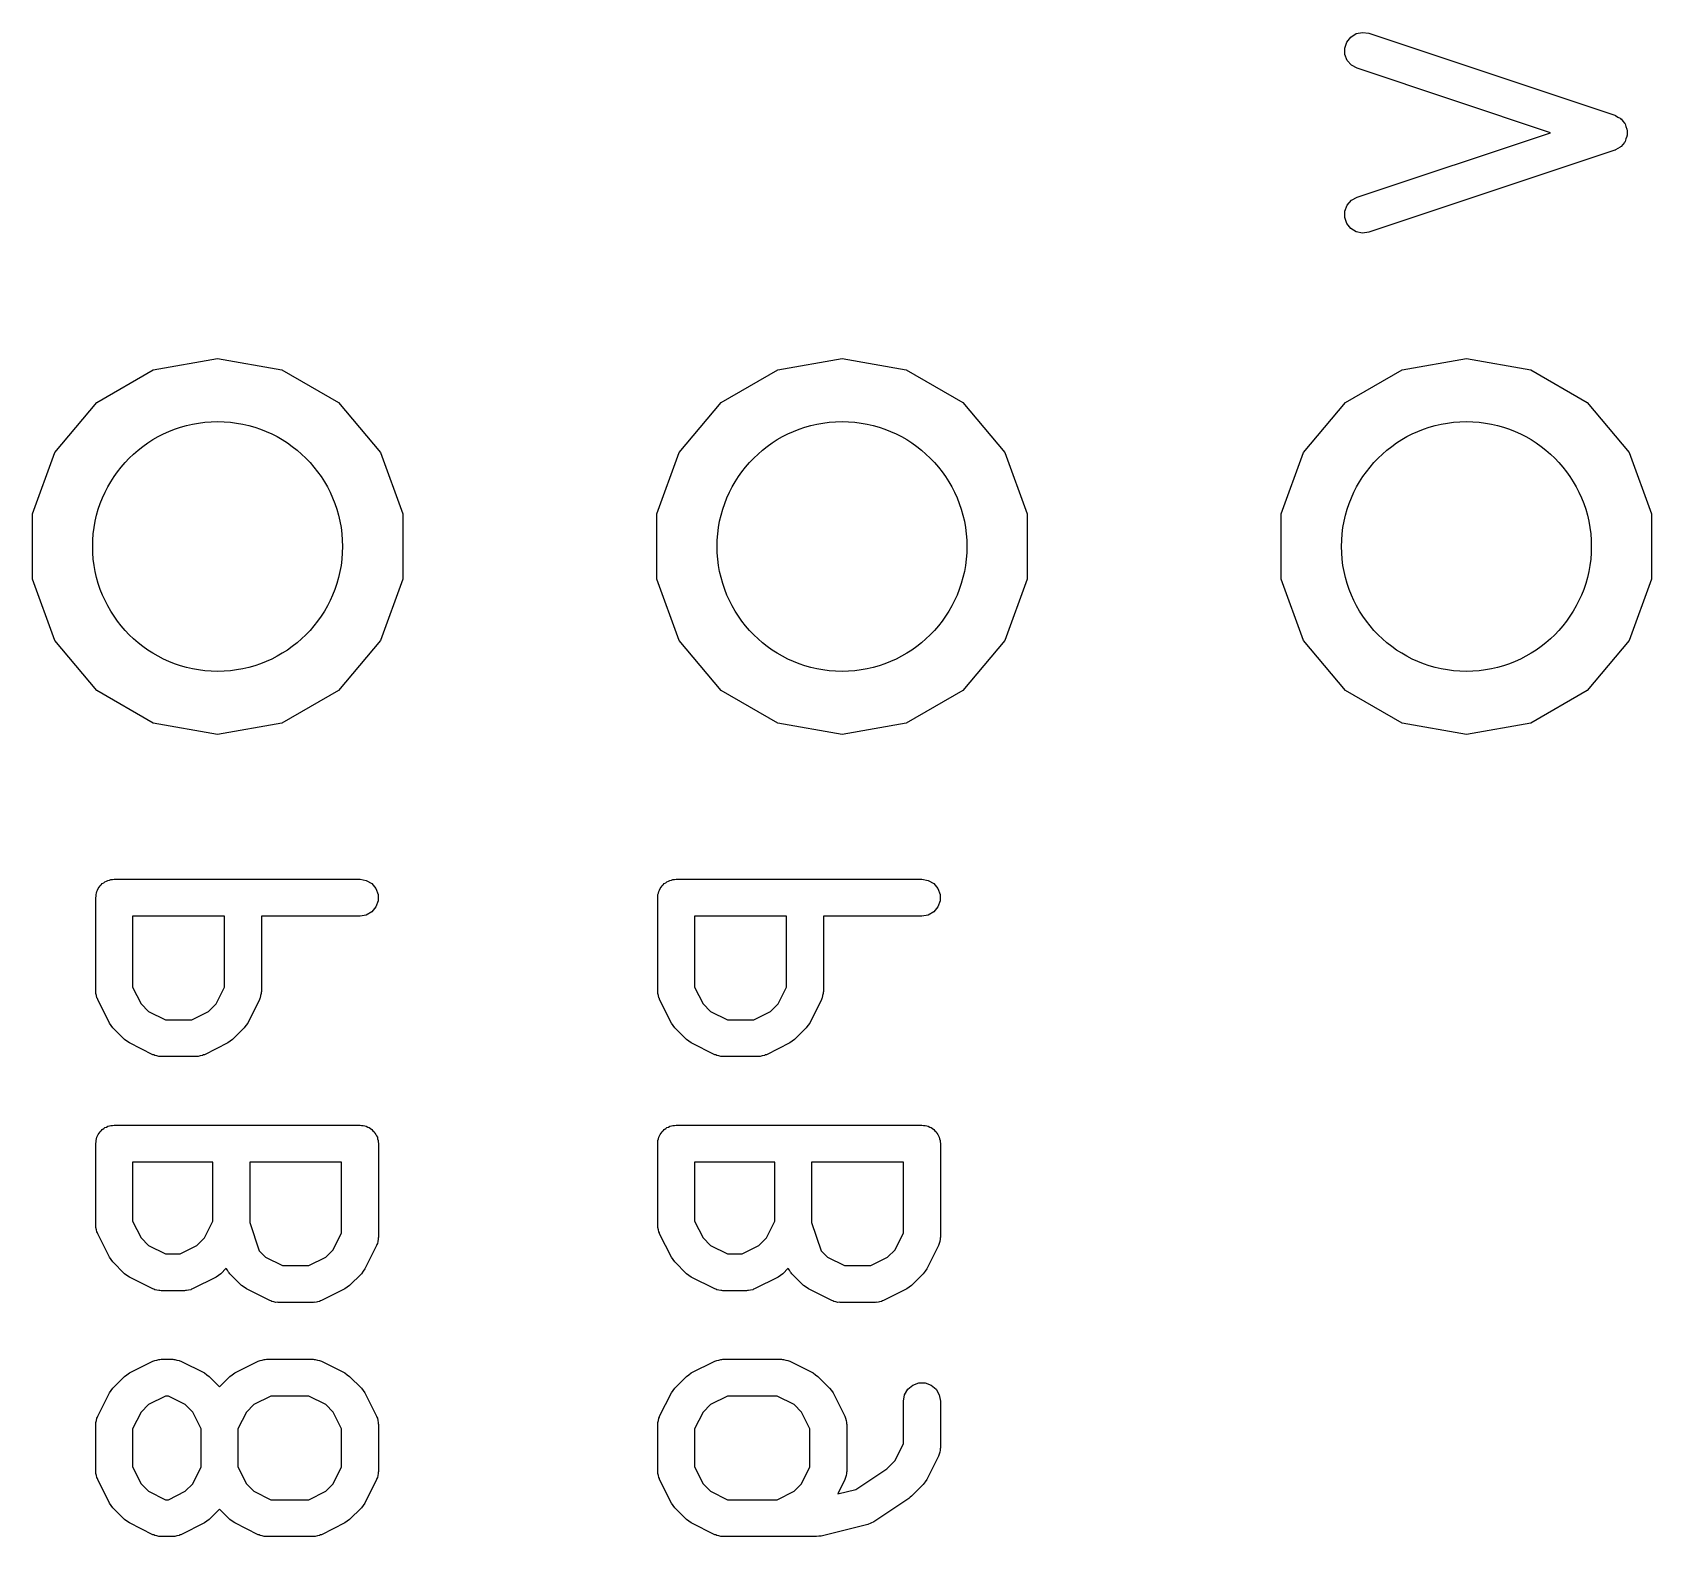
# Model space of a CAD drawing. Extents: x 25 to 326, y -201 to -21.
# Drawn here: x 67.83 to 74.41, y -37.04 to -30.93 of the extents above; entities that cross this region are included whole.
import ezdxf

# ---------------------------------------------------------------- set-up
doc = ezdxf.new("R2010")
doc.units = 0
doc.header["$MEASUREMENT"] = 0
doc.layers.add('BLACK', color=7, linetype='CONTINUOUS')

msp = doc.modelspace()

# ---------------------------------------------------------------- linework, layer by layer
at = {"layer": 'Black'}
for p, q in [((73.1734, -30.9651), (73.1896, -30.9447)), ((73.1896, -30.9447), (73.2118, -30.9311)), ((73.2118, -30.9311), (73.2373, -30.9259)), ((73.2373, -30.9259), (73.2631, -30.9297)), ((73.2631, -30.9297), (74.2631, -31.263)), ((73.1652, -30.9899), (73.1734, -30.9651)), ((73.1659, -31.0159), (73.1652, -30.9899)), ((73.1755, -31.0401), (73.1659, -31.0159)), ((73.1928, -31.0596), (73.1755, -31.0401)), ((73.2157, -31.072), (73.1928, -31.0596)), ((74.0022, -31.3342), (73.2157, -31.072)), ((74.2631, -31.263), (74.2649, -31.264)), ((74.2649, -31.264), (74.2669, -31.2644)), ((74.2669, -31.2644), (74.2763, -31.2702)), ((74.2763, -31.2702), (74.286, -31.2754)), ((74.286, -31.2754), (74.2874, -31.277)), ((74.2874, -31.277), (74.2891, -31.2781)), ((74.2891, -31.2781), (74.296, -31.2867)), ((73.2157, -31.5964), (74.0022, -31.3342)), ((74.296, -31.2867), (74.3033, -31.2949)), ((74.3033, -31.2949), (74.304, -31.2969)), ((74.304, -31.2969), (74.3053, -31.2985)), ((74.3053, -31.2985), (74.3088, -31.3089)), ((74.3088, -31.3089), (74.3129, -31.3192)), ((74.3129, -31.3492), (74.3088, -31.3595)), ((74.3129, -31.3192), (74.3129, -31.3212)), ((74.3129, -31.3212), (74.3136, -31.3232)), ((74.3136, -31.3452), (74.3129, -31.3472)), ((74.3129, -31.3472), (74.3129, -31.3492)), ((74.3136, -31.3232), (74.3133, -31.3342)), ((74.3133, -31.3342), (74.3136, -31.3452)), ((74.2631, -31.4053), (73.2631, -31.7387)), ((74.2649, -31.4044), (74.2631, -31.4053)), ((74.2669, -31.4039), (74.2649, -31.4044)), ((74.2763, -31.3982), (74.2669, -31.4039)), ((74.286, -31.3929), (74.2763, -31.3982)), ((74.2874, -31.3914), (74.286, -31.3929)), ((74.2891, -31.3903), (74.2874, -31.3914)), ((74.296, -31.3817), (74.2891, -31.3903)), ((74.3033, -31.3734), (74.296, -31.3817)), ((74.304, -31.3715), (74.3033, -31.3734)), ((74.3053, -31.3699), (74.304, -31.3715)), ((74.3088, -31.3595), (74.3053, -31.3699)), ((73.1755, -31.6283), (73.1928, -31.6088)), ((73.1928, -31.6088), (73.2157, -31.5964)), ((73.1652, -31.6785), (73.1659, -31.6525)), ((73.1734, -31.7032), (73.1652, -31.6785)), ((73.1659, -31.6525), (73.1755, -31.6283)), ((73.1896, -31.7236), (73.1734, -31.7032)), ((73.2118, -31.7373), (73.1896, -31.7236)), ((73.2373, -31.7425), (73.2118, -31.7373)), ((73.2631, -31.7387), (73.2373, -31.7425)), ((68.3184, -32.2982), (68.58, -32.2521)), ((68.58, -32.2521), (68.8416, -32.2982)), ((70.8584, -32.2982), (71.12, -32.2521)), ((71.12, -32.2521), (71.3816, -32.2982)), ((73.3984, -32.2982), (73.66, -32.2521)), ((73.66, -32.2521), (73.9216, -32.2982)), ((68.0883, -32.431), (68.3184, -32.2982)), ((68.8416, -32.2982), (69.0717, -32.431)), ((70.6283, -32.431), (70.8584, -32.2982)), ((71.3816, -32.2982), (71.6117, -32.431)), ((73.1683, -32.431), (73.3984, -32.2982)), ((73.9216, -32.2982), (74.1517, -32.431)), ((67.9176, -32.6345), (68.0883, -32.431)), ((69.0717, -32.431), (69.2424, -32.6345)), ((70.4576, -32.6345), (70.6283, -32.431)), ((71.6117, -32.431), (71.7824, -32.6345)), ((72.9976, -32.6345), (73.1683, -32.431)), ((74.1517, -32.431), (74.3224, -32.6345)), ((67.8267, -32.8842), (67.9176, -32.6345)), ((69.2424, -32.6345), (69.3333, -32.8842)), ((70.3667, -32.8842), (70.4576, -32.6345)), ((71.7824, -32.6345), (71.8733, -32.8842)), ((72.9067, -32.8842), (72.9976, -32.6345)), ((74.3224, -32.6345), (74.4133, -32.8842)), ((67.8267, -33.1498), (67.8267, -32.8842)), ((69.3333, -32.8842), (69.3333, -33.1498)), ((70.3667, -33.1498), (70.3667, -32.8842)), ((71.8733, -32.8842), (71.8733, -33.1498)), ((72.9067, -33.1498), (72.9067, -32.8842)), ((74.4133, -32.8842), (74.4133, -33.1498)), ((67.9176, -33.3995), (67.8267, -33.1498)), ((69.3333, -33.1498), (69.2424, -33.3995)), ((70.4576, -33.3995), (70.3667, -33.1498)), ((71.8733, -33.1498), (71.7824, -33.3995)), ((72.9976, -33.3995), (72.9067, -33.1498)), ((74.4133, -33.1498), (74.3224, -33.3995)), ((68.0883, -33.603), (67.9176, -33.3995)), ((69.2424, -33.3995), (69.0717, -33.603)), ((70.6283, -33.603), (70.4576, -33.3995)), ((71.7824, -33.3995), (71.6117, -33.603)), ((73.1683, -33.603), (72.9976, -33.3995)), ((74.3224, -33.3995), (74.1517, -33.603)), ((68.3184, -33.7358), (68.0883, -33.603)), ((69.0717, -33.603), (68.8416, -33.7358)), ((70.8584, -33.7358), (70.6283, -33.603)), ((71.6117, -33.603), (71.3816, -33.7358)), ((73.3984, -33.7358), (73.1683, -33.603)), ((74.1517, -33.603), (73.9216, -33.7358)), ((68.58, -33.7819), (68.3184, -33.7358)), ((68.8416, -33.7358), (68.58, -33.7819)), ((71.12, -33.7819), (70.8584, -33.7358)), ((71.3816, -33.7358), (71.12, -33.7819)), ((73.66, -33.7819), (73.3984, -33.7358)), ((73.9216, -33.7358), (73.66, -33.7819)), ((68.1169, -34.3852), (68.1219, -34.381)), ((68.1219, -34.381), (68.128, -34.3787)), ((68.128, -34.3787), (68.1337, -34.3754)), ((68.1337, -34.3754), (68.1402, -34.3743)), ((68.1402, -34.3743), (68.1464, -34.372)), ((68.1464, -34.372), (68.1529, -34.372)), ((68.1529, -34.372), (68.1594, -34.3709)), ((68.1594, -34.3709), (69.1594, -34.3709)), ((69.1594, -34.3709), (69.185, -34.3754)), ((69.185, -34.3754), (69.2076, -34.3885)), ((70.4029, -34.3852), (70.4079, -34.381)), ((70.4079, -34.381), (70.414, -34.3787)), ((70.414, -34.3787), (70.4197, -34.3754)), ((70.4197, -34.3754), (70.4262, -34.3743)), ((70.4262, -34.3743), (70.4324, -34.372)), ((70.4324, -34.372), (70.4389, -34.372)), ((70.4389, -34.372), (70.4454, -34.3709)), ((70.4454, -34.3709), (71.4454, -34.3709)), ((71.4454, -34.3709), (71.471, -34.3754)), ((71.471, -34.3754), (71.4936, -34.3885)), ((68.0844, -34.4459), (68.0855, -34.4394)), ((68.0844, -34.8269), (68.0844, -34.4459)), ((68.0855, -34.4329), (68.0878, -34.4267)), ((68.0855, -34.4394), (68.0855, -34.4329)), ((68.0878, -34.4267), (68.0889, -34.4203)), ((68.0889, -34.4203), (68.0922, -34.4146)), ((68.0922, -34.4146), (68.0944, -34.4084)), ((68.0944, -34.4084), (68.0986, -34.4034)), ((68.0986, -34.4034), (68.1019, -34.3977)), ((68.1019, -34.3977), (68.107, -34.3935)), ((68.107, -34.3935), (68.1112, -34.3885)), ((68.1112, -34.3885), (68.1169, -34.3852)), ((69.2076, -34.3885), (69.2243, -34.4084)), ((69.2243, -34.4084), (69.2332, -34.4329)), ((69.2332, -34.4329), (69.2332, -34.4589)), ((70.3704, -34.4459), (70.3715, -34.4394)), ((70.3704, -34.8269), (70.3704, -34.4459)), ((70.3715, -34.4329), (70.3738, -34.4267)), ((70.3715, -34.4394), (70.3715, -34.4329)), ((70.3738, -34.4267), (70.3749, -34.4203)), ((70.3749, -34.4203), (70.3782, -34.4146)), ((70.3782, -34.4146), (70.3804, -34.4084)), ((70.3804, -34.4084), (70.3846, -34.4034)), ((70.3846, -34.4034), (70.3879, -34.3977)), ((70.3879, -34.3977), (70.393, -34.3935)), ((70.393, -34.3935), (70.3972, -34.3885)), ((70.3972, -34.3885), (70.4029, -34.3852)), ((71.4936, -34.3885), (71.5103, -34.4084)), ((71.5103, -34.4084), (71.5192, -34.4329)), ((71.5192, -34.4329), (71.5192, -34.4589)), ((69.2076, -34.5034), (69.185, -34.5164)), ((69.2243, -34.4834), (69.2076, -34.5034)), ((69.2332, -34.4589), (69.2243, -34.4834)), ((71.4936, -34.5034), (71.471, -34.5164)), ((71.5103, -34.4834), (71.4936, -34.5034)), ((71.5192, -34.4589), (71.5103, -34.4834)), ((68.2344, -34.5209), (68.2344, -34.8092)), ((68.6082, -34.5209), (68.2344, -34.5209)), ((68.6082, -34.8092), (68.6082, -34.5209)), ((69.1594, -34.5209), (68.7582, -34.5209)), ((68.7582, -34.5209), (68.7582, -34.8269)), ((69.185, -34.5164), (69.1594, -34.5209)), ((70.5204, -34.5209), (70.5204, -34.8092)), ((70.8942, -34.5209), (70.5204, -34.5209)), ((70.8942, -34.8092), (70.8942, -34.5209)), ((71.4454, -34.5209), (71.0442, -34.5209)), ((71.0442, -34.5209), (71.0442, -34.8269)), ((71.471, -34.5164), (71.4454, -34.5209)), ((68.0851, -34.8311), (68.0844, -34.8269)), ((68.0849, -34.8354), (68.0851, -34.8311)), ((68.0874, -34.8439), (68.0849, -34.8354)), ((68.2344, -34.8092), (68.2686, -34.8777)), ((68.5739, -34.8777), (68.6082, -34.8092)), ((68.7577, -34.8354), (68.7552, -34.8439)), ((68.7582, -34.8269), (68.7574, -34.8311)), ((68.7574, -34.8311), (68.7577, -34.8354)), ((70.3711, -34.8311), (70.3704, -34.8269)), ((70.3709, -34.8354), (70.3711, -34.8311)), ((70.3734, -34.8439), (70.3709, -34.8354)), ((70.5204, -34.8092), (70.5546, -34.8777)), ((70.8599, -34.8777), (70.8942, -34.8092)), ((71.0437, -34.8354), (71.0412, -34.8439)), ((71.0442, -34.8269), (71.0434, -34.8311)), ((71.0434, -34.8311), (71.0437, -34.8354)), ((68.0889, -34.8525), (68.0874, -34.8439)), ((68.0911, -34.8563), (68.0889, -34.8525)), ((68.0923, -34.8604), (68.0911, -34.8563)), ((68.1399, -34.9556), (68.0923, -34.8604)), ((68.2686, -34.8777), (68.299, -34.9081)), ((68.299, -34.9081), (68.3676, -34.9423)), ((68.475, -34.9423), (68.5435, -34.9081)), ((68.5435, -34.9081), (68.5739, -34.8777)), ((68.7503, -34.8604), (68.7027, -34.9556)), ((68.7515, -34.8563), (68.7503, -34.8604)), ((68.7537, -34.8525), (68.7515, -34.8563)), ((68.7552, -34.8439), (68.7537, -34.8525)), ((70.3749, -34.8525), (70.3734, -34.8439)), ((70.3771, -34.8563), (70.3749, -34.8525)), ((70.3783, -34.8604), (70.3771, -34.8563)), ((70.4259, -34.9556), (70.3783, -34.8604)), ((70.5546, -34.8777), (70.585, -34.9081)), ((70.585, -34.9081), (70.6536, -34.9423)), ((70.761, -34.9423), (70.8295, -34.9081)), ((70.8295, -34.9081), (70.8599, -34.8777)), ((71.0363, -34.8604), (70.9887, -34.9556)), ((71.0375, -34.8563), (71.0363, -34.8604)), ((71.0397, -34.8525), (71.0375, -34.8563)), ((71.0412, -34.8439), (71.0397, -34.8525)), ((68.1471, -34.9653), (68.1399, -34.9556)), ((68.154, -34.9751), (68.1471, -34.9653)), ((68.3676, -34.9423), (68.475, -34.9423)), ((68.6955, -34.9653), (68.6886, -34.9751)), ((68.7027, -34.9556), (68.6955, -34.9653)), ((70.4331, -34.9653), (70.4259, -34.9556)), ((70.44, -34.9751), (70.4331, -34.9653)), ((70.6536, -34.9423), (70.761, -34.9423)), ((70.9815, -34.9653), (70.9746, -34.9751)), ((70.9887, -34.9556), (70.9815, -34.9653)), ((68.2016, -35.0227), (68.154, -34.9751)), ((68.2114, -35.0296), (68.2016, -35.0227)), ((68.2211, -35.0368), (68.2114, -35.0296)), ((68.3163, -35.0844), (68.2211, -35.0368)), ((68.6215, -35.0368), (68.5263, -35.0844)), ((68.6312, -35.0296), (68.6215, -35.0368)), ((68.641, -35.0227), (68.6312, -35.0296)), ((68.6886, -34.9751), (68.641, -35.0227)), ((70.4876, -35.0227), (70.44, -34.9751)), ((70.4974, -35.0296), (70.4876, -35.0227)), ((70.5071, -35.0368), (70.4974, -35.0296)), ((70.6023, -35.0844), (70.5071, -35.0368)), ((70.9075, -35.0368), (70.8123, -35.0844)), ((70.9172, -35.0296), (70.9075, -35.0368)), ((70.927, -35.0227), (70.9172, -35.0296)), ((70.9746, -34.9751), (70.927, -35.0227)), ((68.3205, -35.0856), (68.3163, -35.0844)), ((68.3242, -35.0878), (68.3205, -35.0856)), ((68.3329, -35.0893), (68.3242, -35.0878)), ((68.3413, -35.0918), (68.3329, -35.0893)), ((68.3456, -35.0916), (68.3413, -35.0918)), ((68.3499, -35.0923), (68.3456, -35.0916)), ((68.4927, -35.0923), (68.3499, -35.0923)), ((68.497, -35.0916), (68.4927, -35.0923)), ((68.5013, -35.0918), (68.497, -35.0916)), ((68.5097, -35.0893), (68.5013, -35.0918)), ((68.5184, -35.0878), (68.5097, -35.0893)), ((68.5221, -35.0856), (68.5184, -35.0878)), ((68.5263, -35.0844), (68.5221, -35.0856)), ((70.6065, -35.0856), (70.6023, -35.0844)), ((70.6102, -35.0878), (70.6065, -35.0856)), ((70.6189, -35.0893), (70.6102, -35.0878)), ((70.6273, -35.0918), (70.6189, -35.0893)), ((70.6316, -35.0916), (70.6273, -35.0918)), ((70.6359, -35.0923), (70.6316, -35.0916)), ((70.7787, -35.0923), (70.6359, -35.0923)), ((70.783, -35.0916), (70.7787, -35.0923)), ((70.7873, -35.0918), (70.783, -35.0916)), ((70.7957, -35.0893), (70.7873, -35.0918)), ((70.8044, -35.0878), (70.7957, -35.0893)), ((70.8081, -35.0856), (70.8044, -35.0878)), ((70.8123, -35.0844), (70.8081, -35.0856)), ((68.0855, -35.4329), (68.0878, -35.4267)), ((68.0855, -35.4394), (68.0855, -35.4329)), ((68.0878, -35.4267), (68.0889, -35.4203)), ((68.0889, -35.4203), (68.0922, -35.4146)), ((68.0922, -35.4146), (68.0944, -35.4084)), ((68.0944, -35.4084), (68.0986, -35.4034)), ((68.0986, -35.4034), (68.1019, -35.3977)), ((68.1019, -35.3977), (68.107, -35.3935)), ((68.107, -35.3935), (68.1112, -35.3885)), ((68.1112, -35.3885), (68.1169, -35.3852)), ((68.1169, -35.3852), (68.1219, -35.381)), ((68.1219, -35.381), (68.128, -35.3787)), ((68.128, -35.3787), (68.1337, -35.3754)), ((68.1337, -35.3754), (68.1402, -35.3743)), ((68.1402, -35.3743), (68.1464, -35.372)), ((68.1464, -35.372), (68.1529, -35.372)), ((68.1529, -35.372), (68.1594, -35.3709)), ((68.1594, -35.3709), (69.1594, -35.3709)), ((69.1594, -35.3709), (69.1658, -35.372)), ((69.1658, -35.372), (69.1724, -35.372)), ((69.1724, -35.372), (69.1786, -35.3743)), ((69.1786, -35.3743), (69.185, -35.3754)), ((69.185, -35.3754), (69.1907, -35.3787)), ((69.1907, -35.3787), (69.1969, -35.381)), ((69.1969, -35.381), (69.2019, -35.3852)), ((69.2019, -35.3852), (69.2076, -35.3885)), ((69.2076, -35.3885), (69.2118, -35.3935)), ((69.2118, -35.3935), (69.2168, -35.3977)), ((69.2168, -35.3977), (69.2201, -35.4034)), ((69.2201, -35.4034), (69.2243, -35.4084)), ((69.2243, -35.4084), (69.2266, -35.4146)), ((69.2266, -35.4146), (69.2299, -35.4203)), ((69.2299, -35.4203), (69.231, -35.4267)), ((69.231, -35.4267), (69.2332, -35.4329)), ((69.2332, -35.4329), (69.2332, -35.4394)), ((70.3715, -35.4329), (70.3738, -35.4267)), ((70.3715, -35.4394), (70.3715, -35.4329)), ((70.3738, -35.4267), (70.3749, -35.4203)), ((70.3749, -35.4203), (70.3782, -35.4146)), ((70.3782, -35.4146), (70.3804, -35.4084)), ((70.3804, -35.4084), (70.3846, -35.4034)), ((70.3846, -35.4034), (70.3879, -35.3977)), ((70.3879, -35.3977), (70.393, -35.3935)), ((70.393, -35.3935), (70.3972, -35.3885)), ((70.3972, -35.3885), (70.4029, -35.3852)), ((70.4029, -35.3852), (70.4079, -35.381)), ((70.4079, -35.381), (70.414, -35.3787)), ((70.414, -35.3787), (70.4197, -35.3754)), ((70.4197, -35.3754), (70.4262, -35.3743)), ((70.4262, -35.3743), (70.4324, -35.372)), ((70.4324, -35.372), (70.4389, -35.372)), ((70.4389, -35.372), (70.4454, -35.3709)), ((70.4454, -35.3709), (71.4454, -35.3709)), ((71.4454, -35.3709), (71.4518, -35.372)), ((71.4518, -35.372), (71.4584, -35.372)), ((71.4584, -35.372), (71.4646, -35.3743)), ((71.4646, -35.3743), (71.471, -35.3754)), ((71.471, -35.3754), (71.4767, -35.3787)), ((71.4767, -35.3787), (71.4829, -35.381)), ((71.4829, -35.381), (71.4879, -35.3852)), ((71.4879, -35.3852), (71.4936, -35.3885)), ((71.4936, -35.3885), (71.4978, -35.3935)), ((71.4978, -35.3935), (71.5028, -35.3977)), ((71.5028, -35.3977), (71.5061, -35.4034)), ((71.5061, -35.4034), (71.5103, -35.4084)), ((71.5103, -35.4084), (71.5126, -35.4146)), ((71.5126, -35.4146), (71.5159, -35.4203)), ((71.5159, -35.4203), (71.517, -35.4267)), ((71.517, -35.4267), (71.5192, -35.4329)), ((71.5192, -35.4329), (71.5192, -35.4394)), ((68.0844, -35.4459), (68.0855, -35.4394)), ((68.0844, -35.7792), (68.0844, -35.4459)), ((69.2332, -35.4394), (69.2344, -35.4459)), ((69.2344, -35.4459), (69.2344, -35.8269)), ((70.3704, -35.4459), (70.3715, -35.4394)), ((70.3704, -35.7792), (70.3704, -35.4459)), ((71.5192, -35.4394), (71.5204, -35.4459)), ((71.5204, -35.4459), (71.5204, -35.8269)), ((68.2344, -35.5209), (68.2344, -35.7615)), ((68.5606, -35.5209), (68.2344, -35.5209)), ((68.5606, -35.7615), (68.5606, -35.5209)), ((68.7106, -35.5209), (68.7106, -35.7671)), ((69.0844, -35.5209), (68.7106, -35.5209)), ((69.0844, -35.8092), (69.0844, -35.5209)), ((70.5204, -35.5209), (70.5204, -35.7615)), ((70.8466, -35.5209), (70.5204, -35.5209)), ((70.8466, -35.7615), (70.8466, -35.5209)), ((70.9966, -35.5209), (70.9966, -35.7671)), ((71.3704, -35.5209), (70.9966, -35.5209)), ((71.3704, -35.8092), (71.3704, -35.5209)), ((68.2344, -35.7615), (68.2686, -35.83)), ((68.5263, -35.83), (68.5606, -35.7615)), ((70.5204, -35.7615), (70.5546, -35.83)), ((70.8123, -35.83), (70.8466, -35.7615)), ((68.0851, -35.7835), (68.0844, -35.7792)), ((68.0849, -35.7878), (68.0851, -35.7835)), ((68.0874, -35.7962), (68.0849, -35.7878)), ((68.0889, -35.8049), (68.0874, -35.7962)), ((68.0911, -35.8086), (68.0889, -35.8049)), ((68.0923, -35.8128), (68.0911, -35.8086)), ((68.1399, -35.908), (68.0923, -35.8128)), ((68.2686, -35.83), (68.299, -35.8605)), ((68.4959, -35.8605), (68.5263, -35.83)), ((68.7106, -35.7671), (68.7487, -35.8816)), ((69.0501, -35.8777), (69.0844, -35.8092)), ((69.2344, -35.8269), (69.2336, -35.8311)), ((69.2336, -35.8311), (69.2339, -35.8354)), ((70.3711, -35.7835), (70.3704, -35.7792)), ((70.3709, -35.7878), (70.3711, -35.7835)), ((70.3734, -35.7962), (70.3709, -35.7878)), ((70.3749, -35.8049), (70.3734, -35.7962)), ((70.3771, -35.8086), (70.3749, -35.8049)), ((70.3783, -35.8128), (70.3771, -35.8086)), ((70.4259, -35.908), (70.3783, -35.8128)), ((70.5546, -35.83), (70.585, -35.8605)), ((70.7819, -35.8605), (70.8123, -35.83)), ((70.9966, -35.7671), (71.0347, -35.8816)), ((71.3361, -35.8777), (71.3704, -35.8092)), ((71.5204, -35.8269), (71.5196, -35.8311)), ((71.5196, -35.8311), (71.5199, -35.8354)), ((68.299, -35.8605), (68.3676, -35.8947)), ((68.3676, -35.8947), (68.4274, -35.8947)), ((68.4274, -35.8947), (68.4959, -35.8605)), ((68.7487, -35.8816), (68.7752, -35.9081)), ((69.0197, -35.9081), (69.0501, -35.8777)), ((69.2265, -35.8604), (69.1788, -35.9556)), ((69.2277, -35.8563), (69.2265, -35.8604)), ((69.2299, -35.8525), (69.2277, -35.8563)), ((69.2314, -35.8439), (69.2299, -35.8525)), ((69.2339, -35.8354), (69.2314, -35.8439)), ((70.585, -35.8605), (70.6536, -35.8947)), ((70.6536, -35.8947), (70.7134, -35.8947)), ((70.7134, -35.8947), (70.7819, -35.8605)), ((71.0347, -35.8816), (71.0612, -35.9081)), ((71.3057, -35.9081), (71.3361, -35.8777)), ((71.5125, -35.8604), (71.4648, -35.9556)), ((71.5137, -35.8563), (71.5125, -35.8604)), ((71.5159, -35.8525), (71.5137, -35.8563)), ((71.5174, -35.8439), (71.5159, -35.8525)), ((71.5199, -35.8354), (71.5174, -35.8439)), ((68.1471, -35.9177), (68.1399, -35.908)), ((68.154, -35.9275), (68.1471, -35.9177)), ((68.2016, -35.9751), (68.154, -35.9275)), ((68.6151, -35.9534), (68.5934, -35.9751)), ((68.6152, -35.9538), (68.6151, -35.9534)), ((68.6203, -35.961), (68.6152, -35.9538)), ((68.6244, -35.9687), (68.6203, -35.961)), ((68.7752, -35.9081), (68.8438, -35.9423)), ((68.8438, -35.9423), (68.9512, -35.9423)), ((68.9512, -35.9423), (69.0197, -35.9081)), ((69.1788, -35.9556), (69.1717, -35.9653)), ((70.4331, -35.9177), (70.4259, -35.908)), ((70.44, -35.9275), (70.4331, -35.9177)), ((70.4876, -35.9751), (70.44, -35.9275)), ((70.9011, -35.9534), (70.8794, -35.9751)), ((70.9012, -35.9538), (70.9011, -35.9534)), ((70.9063, -35.961), (70.9012, -35.9538)), ((70.9104, -35.9687), (70.9063, -35.961)), ((71.0612, -35.9081), (71.1298, -35.9423)), ((71.1298, -35.9423), (71.2372, -35.9423)), ((71.2372, -35.9423), (71.3057, -35.9081)), ((71.4648, -35.9556), (71.4577, -35.9653)), ((68.2114, -35.982), (68.2016, -35.9751)), ((68.2211, -35.9892), (68.2114, -35.982)), ((68.3163, -36.0368), (68.2211, -35.9892)), ((68.5739, -35.9892), (68.4786, -36.0368)), ((68.5835, -35.982), (68.5739, -35.9892)), ((68.5934, -35.9751), (68.5835, -35.982)), ((68.6277, -35.9716), (68.6244, -35.9687)), ((68.6302, -35.9751), (68.6277, -35.9716)), ((68.6778, -36.0227), (68.6302, -35.9751)), ((68.6876, -36.0296), (68.6778, -36.0227)), ((69.1172, -36.0227), (69.1073, -36.0296)), ((69.1648, -35.9751), (69.1172, -36.0227)), ((69.1717, -35.9653), (69.1648, -35.9751)), ((70.4974, -35.982), (70.4876, -35.9751)), ((70.5071, -35.9892), (70.4974, -35.982)), ((70.6023, -36.0368), (70.5071, -35.9892)), ((70.8599, -35.9892), (70.7646, -36.0368)), ((70.8695, -35.982), (70.8599, -35.9892)), ((70.8794, -35.9751), (70.8695, -35.982)), ((70.9137, -35.9716), (70.9104, -35.9687)), ((70.9162, -35.9751), (70.9137, -35.9716)), ((70.9638, -36.0227), (70.9162, -35.9751)), ((70.9736, -36.0296), (70.9638, -36.0227)), ((71.4032, -36.0227), (71.3933, -36.0296)), ((71.4508, -35.9751), (71.4032, -36.0227)), ((71.4577, -35.9653), (71.4508, -35.9751)), ((68.3205, -36.038), (68.3163, -36.0368)), ((68.3242, -36.0402), (68.3205, -36.038)), ((68.3329, -36.0417), (68.3242, -36.0402)), ((68.3413, -36.0442), (68.3329, -36.0417)), ((68.3456, -36.044), (68.3413, -36.0442)), ((68.3499, -36.0447), (68.3456, -36.044)), ((68.4451, -36.0447), (68.3499, -36.0447)), ((68.4494, -36.044), (68.4451, -36.0447)), ((68.4537, -36.0442), (68.4494, -36.044)), ((68.4621, -36.0417), (68.4537, -36.0442)), ((68.4707, -36.0402), (68.4621, -36.0417)), ((68.4745, -36.038), (68.4707, -36.0402)), ((68.4786, -36.0368), (68.4745, -36.038)), ((68.6973, -36.0368), (68.6876, -36.0296)), ((68.7925, -36.0844), (68.6973, -36.0368)), ((68.7967, -36.0856), (68.7925, -36.0844)), ((68.8004, -36.0878), (68.7967, -36.0856)), ((68.8091, -36.0893), (68.8004, -36.0878)), ((68.8175, -36.0918), (68.8091, -36.0893)), ((68.8218, -36.0916), (68.8175, -36.0918)), ((68.826, -36.0923), (68.8218, -36.0916)), ((68.9689, -36.0923), (68.826, -36.0923)), ((68.9732, -36.0916), (68.9689, -36.0923)), ((68.9775, -36.0918), (68.9732, -36.0916)), ((68.9859, -36.0893), (68.9775, -36.0918)), ((68.9946, -36.0878), (68.9859, -36.0893)), ((68.9983, -36.0856), (68.9946, -36.0878)), ((69.0024, -36.0844), (68.9983, -36.0856)), ((69.0977, -36.0368), (69.0024, -36.0844)), ((69.1073, -36.0296), (69.0977, -36.0368)), ((70.6065, -36.038), (70.6023, -36.0368)), ((70.6102, -36.0402), (70.6065, -36.038)), ((70.6189, -36.0417), (70.6102, -36.0402)), ((70.6273, -36.0442), (70.6189, -36.0417)), ((70.6316, -36.044), (70.6273, -36.0442)), ((70.6359, -36.0447), (70.6316, -36.044)), ((70.7311, -36.0447), (70.6359, -36.0447)), ((70.7354, -36.044), (70.7311, -36.0447)), ((70.7397, -36.0442), (70.7354, -36.044)), ((70.7481, -36.0417), (70.7397, -36.0442)), ((70.7567, -36.0402), (70.7481, -36.0417)), ((70.7605, -36.038), (70.7567, -36.0402)), ((70.7646, -36.0368), (70.7605, -36.038)), ((70.9833, -36.0368), (70.9736, -36.0296)), ((71.0785, -36.0844), (70.9833, -36.0368)), ((71.0827, -36.0856), (71.0785, -36.0844)), ((71.0864, -36.0878), (71.0827, -36.0856)), ((71.0951, -36.0893), (71.0864, -36.0878)), ((71.1035, -36.0918), (71.0951, -36.0893)), ((71.1078, -36.0916), (71.1035, -36.0918)), ((71.112, -36.0923), (71.1078, -36.0916)), ((71.2549, -36.0923), (71.112, -36.0923)), ((71.2592, -36.0916), (71.2549, -36.0923)), ((71.2635, -36.0918), (71.2592, -36.0916)), ((71.2719, -36.0893), (71.2635, -36.0918)), ((71.2806, -36.0878), (71.2719, -36.0893)), ((71.2843, -36.0856), (71.2806, -36.0878)), ((71.2884, -36.0844), (71.2843, -36.0856)), ((71.3837, -36.0368), (71.2884, -36.0844)), ((71.3933, -36.0296), (71.3837, -36.0368)), ((68.2211, -36.3788), (68.3163, -36.3312)), ((68.3163, -36.3312), (68.3205, -36.33)), ((68.3205, -36.33), (68.3242, -36.3278)), ((68.3242, -36.3278), (68.3329, -36.3263)), ((68.3329, -36.3263), (68.3413, -36.3238)), ((68.3413, -36.3238), (68.3456, -36.324)), ((68.3456, -36.324), (68.3499, -36.3233)), ((68.3499, -36.3233), (68.3975, -36.3233)), ((68.3975, -36.3233), (68.4017, -36.324)), ((68.4017, -36.324), (68.406, -36.3238)), ((68.406, -36.3238), (68.4145, -36.3263)), ((68.4145, -36.3263), (68.4231, -36.3278)), ((68.4231, -36.3278), (68.4269, -36.33)), ((68.4269, -36.33), (68.431, -36.3312)), ((68.431, -36.3312), (68.5263, -36.3788)), ((68.6496, -36.3788), (68.7449, -36.3312)), ((68.7449, -36.3312), (68.749, -36.33)), ((68.749, -36.33), (68.7528, -36.3278)), ((68.7528, -36.3278), (68.7614, -36.3263)), ((68.7614, -36.3263), (68.7699, -36.3238)), ((68.7699, -36.3238), (68.7742, -36.324)), ((68.7742, -36.324), (68.7784, -36.3233)), ((68.7784, -36.3233), (68.9689, -36.3233)), ((68.9689, -36.3233), (68.9732, -36.324)), ((68.9732, -36.324), (68.9775, -36.3238)), ((68.9775, -36.3238), (68.9859, -36.3263)), ((68.9859, -36.3263), (68.9946, -36.3278)), ((68.9946, -36.3278), (68.9983, -36.33)), ((68.9983, -36.33), (69.0024, -36.3312)), ((69.0024, -36.3312), (69.0977, -36.3788)), ((70.5071, -36.3788), (70.6023, -36.3312)), ((70.6023, -36.3312), (70.6065, -36.33)), ((70.6065, -36.33), (70.6102, -36.3278)), ((70.6102, -36.3278), (70.6189, -36.3263)), ((70.6189, -36.3263), (70.6273, -36.3238)), ((70.6273, -36.3238), (70.6316, -36.324)), ((70.6316, -36.324), (70.6359, -36.3233)), ((70.6359, -36.3233), (70.874, -36.3233)), ((70.874, -36.3233), (70.8782, -36.324)), ((70.8782, -36.324), (70.8825, -36.3238)), ((70.8825, -36.3238), (70.8909, -36.3263)), ((70.8909, -36.3263), (70.8996, -36.3278)), ((70.8996, -36.3278), (70.9034, -36.33)), ((70.9034, -36.33), (70.9075, -36.3312)), ((70.9075, -36.3312), (71.0027, -36.3788)), ((68.154, -36.4405), (68.2016, -36.3929)), ((68.2016, -36.3929), (68.2114, -36.386)), ((68.2114, -36.386), (68.2211, -36.3788)), ((68.5263, -36.3788), (68.5359, -36.386)), ((68.5359, -36.386), (68.5457, -36.3929)), ((68.5457, -36.3929), (68.588, -36.4351)), ((68.588, -36.4351), (68.6302, -36.3929)), ((68.6302, -36.3929), (68.64, -36.386)), ((68.64, -36.386), (68.6496, -36.3788)), ((69.0977, -36.3788), (69.1073, -36.386)), ((69.1073, -36.386), (69.1172, -36.3929)), ((69.1172, -36.3929), (69.1648, -36.4405)), ((70.44, -36.4405), (70.4876, -36.3929)), ((70.4876, -36.3929), (70.4974, -36.386)), ((70.4974, -36.386), (70.5071, -36.3788)), ((71.0027, -36.3788), (71.0124, -36.386)), ((71.0124, -36.386), (71.0222, -36.3929)), ((71.0222, -36.3929), (71.0698, -36.4405)), ((71.4079, -36.4286), (71.4324, -36.4197)), ((71.4324, -36.4197), (71.4584, -36.4197)), ((71.4584, -36.4197), (71.4829, -36.4286)), ((68.0923, -36.5552), (68.1399, -36.46)), ((68.1399, -36.46), (68.1471, -36.4503)), ((68.1471, -36.4503), (68.154, -36.4405)), ((68.3676, -36.4733), (68.299, -36.5075)), ((68.3798, -36.4733), (68.3676, -36.4733)), ((68.4483, -36.5075), (68.3798, -36.4733)), ((68.7961, -36.4733), (68.7276, -36.5075)), ((68.9512, -36.4733), (68.7961, -36.4733)), ((69.0197, -36.5075), (68.9512, -36.4733)), ((69.1648, -36.4405), (69.1717, -36.4503)), ((69.1717, -36.4503), (69.1788, -36.46)), ((69.1788, -36.46), (69.2265, -36.5552)), ((70.3783, -36.5552), (70.4259, -36.46)), ((70.4259, -36.46), (70.4331, -36.4503)), ((70.4331, -36.4503), (70.44, -36.4405)), ((70.6536, -36.4733), (70.585, -36.5075)), ((70.8562, -36.4733), (70.6536, -36.4733)), ((70.9248, -36.5075), (70.8562, -36.4733)), ((71.0698, -36.4405), (71.0767, -36.4503)), ((71.0767, -36.4503), (71.0839, -36.46)), ((71.0839, -36.46), (71.1315, -36.5552)), ((71.3704, -36.4935), (71.3749, -36.4679)), ((71.3749, -36.4679), (71.3879, -36.4453)), ((71.3879, -36.4453), (71.4079, -36.4286)), ((71.4829, -36.4286), (71.5028, -36.4453)), ((71.5028, -36.4453), (71.5159, -36.4679)), ((71.5159, -36.4679), (71.5204, -36.4935)), ((68.0911, -36.5594), (68.0923, -36.5552)), ((68.2686, -36.538), (68.2344, -36.6065)), ((68.299, -36.5075), (68.2686, -36.538)), ((68.4787, -36.538), (68.4483, -36.5075)), ((68.513, -36.6065), (68.4787, -36.538)), ((68.6972, -36.538), (68.663, -36.6065)), ((68.7276, -36.5075), (68.6972, -36.538)), ((69.0501, -36.538), (69.0197, -36.5075)), ((69.0844, -36.6065), (69.0501, -36.538)), ((69.2265, -36.5552), (69.2277, -36.5594)), ((70.3771, -36.5594), (70.3783, -36.5552)), ((70.5546, -36.538), (70.5204, -36.6065)), ((70.585, -36.5075), (70.5546, -36.538)), ((70.9552, -36.538), (70.9248, -36.5075)), ((70.9894, -36.6065), (70.9552, -36.538)), ((71.1315, -36.5552), (71.1327, -36.5594)), ((71.3704, -36.6663), (71.3704, -36.4935)), ((71.5204, -36.4935), (71.5204, -36.684)), ((68.0844, -36.5888), (68.0851, -36.5845)), ((68.0844, -36.7792), (68.0844, -36.5888)), ((68.0849, -36.5802), (68.0874, -36.5718)), ((68.0851, -36.5845), (68.0849, -36.5802)), ((68.0874, -36.5718), (68.0889, -36.5631)), ((68.0889, -36.5631), (68.0911, -36.5594)), ((68.2344, -36.6065), (68.2344, -36.7615)), ((68.513, -36.7615), (68.513, -36.6065)), ((68.663, -36.6065), (68.663, -36.7615)), ((69.0844, -36.7615), (69.0844, -36.6065)), ((69.2277, -36.5594), (69.2299, -36.5631)), ((69.2299, -36.5631), (69.2314, -36.5718)), ((69.2314, -36.5718), (69.2339, -36.5802)), ((69.2339, -36.5802), (69.2336, -36.5845)), ((69.2336, -36.5845), (69.2344, -36.5888)), ((69.2344, -36.5888), (69.2344, -36.7792)), ((70.3704, -36.5888), (70.3711, -36.5845)), ((70.3704, -36.7792), (70.3704, -36.5888)), ((70.3709, -36.5802), (70.3734, -36.5718)), ((70.3711, -36.5845), (70.3709, -36.5802)), ((70.3734, -36.5718), (70.3749, -36.5631)), ((70.3749, -36.5631), (70.3771, -36.5594)), ((70.5204, -36.6065), (70.5204, -36.7615)), ((70.9894, -36.7615), (70.9894, -36.6065)), ((71.1327, -36.5594), (71.1349, -36.5631)), ((71.1349, -36.5631), (71.1364, -36.5718)), ((71.1364, -36.5718), (71.1389, -36.5802)), ((71.1389, -36.5802), (71.1387, -36.5845)), ((71.1387, -36.5845), (71.1394, -36.5888)), ((71.1394, -36.5888), (71.1394, -36.7792)), ((71.3361, -36.7348), (71.3704, -36.6663)), ((71.5204, -36.684), (71.5196, -36.6883)), ((71.3024, -36.7686), (71.3361, -36.7348)), ((71.5125, -36.7175), (71.4648, -36.8128)), ((71.5137, -36.7134), (71.5125, -36.7175)), ((71.5159, -36.7097), (71.5137, -36.7134)), ((71.5174, -36.701), (71.5159, -36.7097)), ((71.5199, -36.6926), (71.5174, -36.701)), ((71.5196, -36.6883), (71.5199, -36.6926)), ((68.0851, -36.7835), (68.0844, -36.7792)), ((68.0849, -36.7878), (68.0851, -36.7835)), ((68.0874, -36.7962), (68.0849, -36.7878)), ((68.0889, -36.8049), (68.0874, -36.7962)), ((68.0911, -36.8086), (68.0889, -36.8049)), ((68.0923, -36.8128), (68.0911, -36.8086)), ((68.1399, -36.908), (68.0923, -36.8128)), ((68.2344, -36.7615), (68.2686, -36.83)), ((68.4787, -36.83), (68.513, -36.7615)), ((68.663, -36.7615), (68.6972, -36.83)), ((69.0501, -36.83), (69.0844, -36.7615)), ((69.2265, -36.8128), (69.1788, -36.908)), ((69.2277, -36.8086), (69.2265, -36.8128)), ((69.2299, -36.8049), (69.2277, -36.8086)), ((69.2314, -36.7962), (69.2299, -36.8049)), ((69.2339, -36.7878), (69.2314, -36.7962)), ((69.2344, -36.7792), (69.2336, -36.7835)), ((69.2336, -36.7835), (69.2339, -36.7878)), ((70.3711, -36.7835), (70.3704, -36.7792)), ((70.3709, -36.7878), (70.3711, -36.7835)), ((70.3734, -36.7962), (70.3709, -36.7878)), ((70.3749, -36.8049), (70.3734, -36.7962)), ((70.3771, -36.8086), (70.3749, -36.8049)), ((70.3783, -36.8128), (70.3771, -36.8086)), ((70.4259, -36.908), (70.3783, -36.8128)), ((70.5204, -36.7615), (70.5546, -36.83)), ((70.9552, -36.83), (70.9894, -36.7615)), ((71.1315, -36.8128), (71.1024, -36.871)), ((71.1327, -36.8086), (71.1315, -36.8128)), ((71.1349, -36.8049), (71.1327, -36.8086)), ((71.1364, -36.7962), (71.1349, -36.8049)), ((71.1389, -36.7878), (71.1364, -36.7962)), ((71.1394, -36.7792), (71.1387, -36.7835)), ((71.1387, -36.7835), (71.1389, -36.7878)), ((71.1765, -36.8525), (71.3024, -36.7686)), ((71.4648, -36.8128), (71.4577, -36.8224)), ((68.2686, -36.83), (68.299, -36.8605)), ((68.299, -36.8605), (68.3676, -36.8947)), ((68.3798, -36.8947), (68.4483, -36.8605)), ((68.4483, -36.8605), (68.4787, -36.83)), ((68.6972, -36.83), (68.7276, -36.8605)), ((68.7276, -36.8605), (68.7961, -36.8947)), ((68.9512, -36.8947), (69.0197, -36.8605)), ((69.0197, -36.8605), (69.0501, -36.83)), ((70.5546, -36.83), (70.585, -36.8605)), ((70.585, -36.8605), (70.6536, -36.8947)), ((70.8562, -36.8947), (70.9248, -36.8605)), ((70.9248, -36.8605), (70.9552, -36.83)), ((71.1024, -36.871), (71.1765, -36.8525)), ((71.3971, -36.8841), (71.3917, -36.8893)), ((71.4032, -36.8799), (71.3971, -36.8841)), ((71.4508, -36.8323), (71.4032, -36.8799)), ((71.4577, -36.8224), (71.4508, -36.8323)), ((68.1471, -36.9177), (68.1399, -36.908)), ((68.154, -36.9275), (68.1471, -36.9177)), ((68.2016, -36.9751), (68.154, -36.9275)), ((68.3676, -36.8947), (68.3798, -36.8947)), ((68.588, -36.9329), (68.5457, -36.9751)), ((68.6302, -36.9751), (68.588, -36.9329)), ((68.7961, -36.8947), (68.9512, -36.8947)), ((69.1648, -36.9275), (69.1172, -36.9751)), ((69.1717, -36.9177), (69.1648, -36.9275)), ((69.1788, -36.908), (69.1717, -36.9177)), ((70.4331, -36.9177), (70.4259, -36.908)), ((70.44, -36.9275), (70.4331, -36.9177)), ((70.4876, -36.9751), (70.44, -36.9275)), ((70.6536, -36.8947), (70.8562, -36.8947)), ((71.3917, -36.8893), (71.2489, -36.9845)), ((68.2114, -36.982), (68.2016, -36.9751)), ((68.2211, -36.9892), (68.2114, -36.982)), ((68.3163, -37.0368), (68.2211, -36.9892)), ((68.5263, -36.9892), (68.431, -37.0368)), ((68.5359, -36.982), (68.5263, -36.9892)), ((68.5457, -36.9751), (68.5359, -36.982)), ((68.64, -36.982), (68.6302, -36.9751)), ((68.6496, -36.9892), (68.64, -36.982)), ((68.7449, -37.0368), (68.6496, -36.9892)), ((69.0977, -36.9892), (69.0024, -37.0368)), ((69.1073, -36.982), (69.0977, -36.9892)), ((69.1172, -36.9751), (69.1073, -36.982)), ((70.4974, -36.982), (70.4876, -36.9751)), ((70.5071, -36.9892), (70.4974, -36.982)), ((70.6023, -37.0368), (70.5071, -36.9892)), ((71.2255, -36.9949), (71.035, -37.0425)), ((71.2371, -36.9897), (71.2255, -36.9949)), ((71.2489, -36.9845), (71.2371, -36.9897)), ((68.3205, -37.038), (68.3163, -37.0368)), ((68.3242, -37.0402), (68.3205, -37.038)), ((68.3329, -37.0417), (68.3242, -37.0402)), ((68.3413, -37.0442), (68.3329, -37.0417)), ((68.3456, -37.044), (68.3413, -37.0442)), ((68.3499, -37.0447), (68.3456, -37.044)), ((68.3975, -37.0447), (68.3499, -37.0447)), ((68.4017, -37.044), (68.3975, -37.0447)), ((68.406, -37.0442), (68.4017, -37.044)), ((68.4145, -37.0417), (68.406, -37.0442)), ((68.4231, -37.0402), (68.4145, -37.0417)), ((68.4269, -37.038), (68.4231, -37.0402)), ((68.431, -37.0368), (68.4269, -37.038)), ((68.749, -37.038), (68.7449, -37.0368)), ((68.7528, -37.0402), (68.749, -37.038)), ((68.7614, -37.0417), (68.7528, -37.0402)), ((68.7699, -37.0442), (68.7614, -37.0417)), ((68.7742, -37.044), (68.7699, -37.0442)), ((68.7784, -37.0447), (68.7742, -37.044)), ((68.9689, -37.0447), (68.7784, -37.0447)), ((68.9732, -37.044), (68.9689, -37.0447)), ((68.9775, -37.0442), (68.9732, -37.044)), ((68.9859, -37.0417), (68.9775, -37.0442)), ((68.9946, -37.0402), (68.9859, -37.0417)), ((68.9983, -37.038), (68.9946, -37.0402)), ((69.0024, -37.0368), (68.9983, -37.038)), ((70.6065, -37.038), (70.6023, -37.0368)), ((70.6102, -37.0402), (70.6065, -37.038)), ((70.6189, -37.0417), (70.6102, -37.0402)), ((70.6273, -37.0442), (70.6189, -37.0417)), ((70.6316, -37.044), (70.6273, -37.0442)), ((70.6359, -37.0447), (70.6316, -37.044)), ((71.0168, -37.0447), (70.6359, -37.0447)), ((71.0258, -37.0431), (71.0168, -37.0447)), ((71.035, -37.0425), (71.0258, -37.0431))]:
    msp.add_line(p, q, dxfattribs=at)
for centre in [(68.58, -33.017), (71.12, -33.017), (73.66, -33.017)]:
    msp.add_circle(centre, 0.508, dxfattribs=at)

doc.saveas('drawing.dxf')
